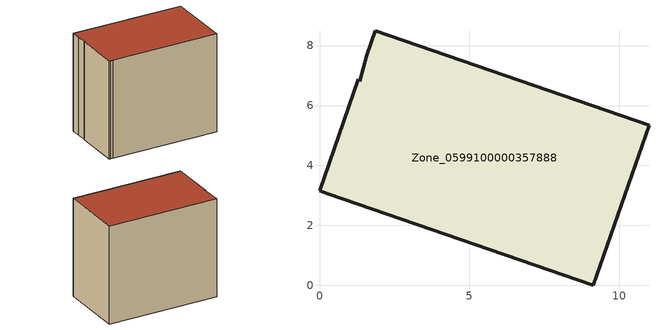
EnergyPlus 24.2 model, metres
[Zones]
Zone_0599100000357888
 floor ground (C_G): 1.34,6.82 1.58,7.68 1.86,8.5 10.99,5.34 9.13,0 0.28,3.06 0.14,3.1 0,3.15 1.3,6.87 z0
 wall outside (C_F): 1.86,8.5 1.58,7.68 1.34,6.82 1.3,6.87 0,3.15 0.14,3.1 0.28,3.06 9.13,0 10.99,5.34 1.86,8.5 z0:8.48
 roof outside (C_R): 1.58,7.68 1.34,6.82 1.3,6.87 0,3.15 0.14,3.1 0.28,3.06 9.13,0 10.99,5.34 1.86,8.5 z8.48
[BUILDING]
Pand.0599100000357888: North Axis=0; Terrain=City; Loads Convergence Tolerance Value=0.04; Temperature Convergence Tolerance Value=0.4; Solar Distribution=FullExterior; Maximum Number of Warmup Days=25; Minimum Number of Warmup Days=1
[Site:Location]
Rotterdam.The.Hague.AP_ZH_NLD Design_Conditions: Latitude=51.96; Longitude=4.45; Time Zone=1; Elevation=-4.5
[SITE:GROUNDTEMPERATURE:BUILDINGSURFACE]
18, 18, 18, 18, 18, 18, 18, 18, 18, 18, 18, 18
[MATERIAL] Thermal Absorptance=0.9; Solar Absorptance=0.7; Visible Absorptance=0.7
Name | Roughness | Thickness | Conductivity | Density | Specific Heat
G.TC.1992-2005 | MediumSmooth | 0.15 | 0.06 | 540 | 1210
F.TC.1992-2005 | Rough | 0.3 | 0.12 | 1920 | 840
R.TC.1992-2005 | MediumRough | 0.2 | 0.08 | 1500 | 1000
[CONSTRUCTION]
C_G: G.TC.1992-2005
C_F: F.TC.1992-2005
C_R: R.TC.1992-2005
[ZONE]
Zone_0599100000357888: Type=1; Multiplier=1; Ceiling Height=Autocalculate; Volume=Autocalculate; Floor Area=autocalculate; Part of Total Floor Area=Yes
[ZONEINFILTRATION:DESIGNFLOWRATE]
Infil_Zone_0599100000357888: Zone or ZoneList or Space or SpaceList=Zone_0599100000357888; Schedule=AlwaysOn; Design Flow Rate Calculation Method=Flow/Area; Flow Rate per Floor Area=0.0015; Constant Term Coefficient=1; Temperature Term Coefficient=0; Velocity Term Coefficient=0; Velocity Squared Term Coefficient=0
[HVACTEMPLATE:ZONE:IDEALLOADSAIRSYSTEM]
Zone_0599100000357888: Maximum Heating Supply Air Temperature=50; Minimum Cooling Supply Air Temperature=13; Maximum Heating Supply Air Humidity Ratio=0.0156; Minimum Cooling Supply Air Humidity Ratio=0.0077; Heating Limit=NoLimit; Cooling Limit=NoLimit; Dehumidification Control Type=ConstantSensibleHeatRatio; Cooling Sensible Heat Ratio=0.7; Dehumidification Setpoint=60; Humidification Control Type=None; Humidification Setpoint=30; Outdoor Air Method=None; Outdoor Air Flow Rate per Person=0.00944; Outdoor Air Flow Rate per Zone Floor Area=0; Outdoor Air Flow Rate per Zone=0; Demand Controlled Ventilation Type=None; Outdoor Air Economizer Type=NoEconomizer; Heat Recovery Type=None; Sensible Heat Recovery Effectiveness=0.7; Latent Heat Recovery Effectiveness=0.65
[ZONECONTROL:THERMOSTAT]
ThermostatControl_Zone_0599100000357888: Zone or ZoneList=Zone_0599100000357888; Control Type Schedule=DualSetpointControlType; Control 1=Thermostat_Zone_0599100000357888; Temperature Difference Between Cutout And Setpoint=0
[THERMOSTATSETPOINT:DUALSETPOINT]
Thermostat_Zone_0599100000357888: Heating Setpoint Temperature Schedule=HeatingSetpoint_Zone_0599100000357888; Cooling Setpoint Temperature Schedule=CoolingSetpoint_Zone_0599100000357888
[SCHEDULE:COMPACT]
HeatingSetpoint_Zone_0599100000357888: Through: 12/31, For: AllDays, Until: 24:00, 21
CoolingSetpoint_Zone_0599100000357888: Through: 12/31, For: AllDays, Until: 24:00, 24
DualSetpointControlType: Through: 12/31, For: AllDays, Until: 24:00, 4
AlwaysOn: Through: 12/31, For: AllDays, Until: 24:00, 1
